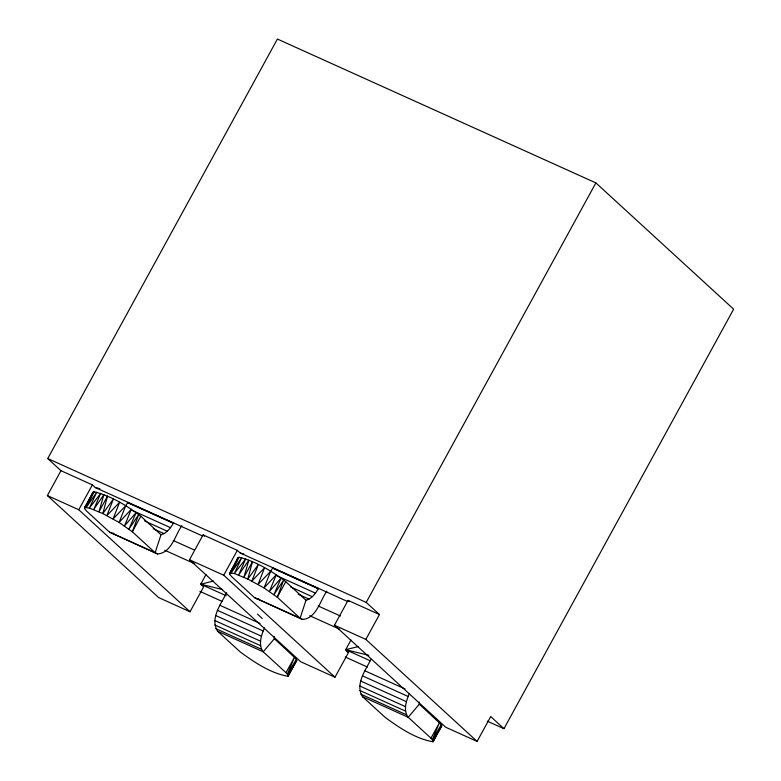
<?xml version="1.0" encoding="UTF-8"?>
<svg xmlns="http://www.w3.org/2000/svg" width="781" height="781" viewBox="0 0 781 781"><rect width="100%" height="100%" fill="white"/><g stroke="black" fill="none" stroke-linecap="round" stroke-linejoin="round"><path stroke-width="1.17" d="M274.258 636.632L274.375 638.712L296.389 659.203L296.77 660.501L288.062 676.287C270.548 673.281 254.665 662.444 240.421 652.096L217.557 631.194C209.698 618.572 221.111 603.791 226.685 592.72M292.924 666.437L288.062 676.287L288.179 675.243L286.012 672.685L263.217 651.823C258.003 644.813 261.274 635.109 264.525 627.914M419.231 702.109L419.338 704.189L441.353 724.68L441.743 725.979L433.035 741.765C415.521 738.758 399.638 727.931 385.384 717.573L362.53 696.672C354.847 684.459 365.547 670.01 371.082 659.252M437.35 733.008L433.035 741.765L433.143 740.72L430.985 738.162L408.19 717.3C402.976 710.29 406.247 700.586 409.498 693.401M173.548 522.928C170.639 527.897 166.9 533.277 160.993 534.76L155.136 552.733L157.547 553.983C171.508 552.958 175.169 535.005 181.875 525.691M318.521 588.415C315.602 593.384 311.873 598.763 305.967 600.247L300.109 618.21L302.511 619.46C316.481 618.435 320.142 600.482 326.849 591.168M85.09 507.582L92.978 492.274L94.13 491.796C111.253 495.984 126.873 505.658 140.824 516.231L160.993 534.76M305.967 600.247L285.787 581.708C271.847 571.145 256.227 561.461 239.103 557.273L237.951 557.751L229.536 574.084L231.693 576.651L254.45 597.582L302.511 619.46M127.889 502.31L125.438 506.186M272.862 567.787L270.402 571.663M92.978 492.274L84.68 507.562L84.563 508.607L86.72 511.174L109.477 532.105L157.547 553.983M237.951 557.751L229.536 574.084L230.707 572.082M202.689 536.059L95.282 487.549L92.373 484.884L60.977 470.699L47.739 458.554L277.411 39.05L595.883 182.9L733.632 309.188L503.96 728.702L487.315 721.175M205.969 574.601L200.707 584.217L203.626 586.882L190.017 611.748L158.621 597.563L47.368 495.564L60.977 470.699M190.017 611.748L78.764 509.739L92.373 484.884M140.824 516.231L132.311 531.763L155.136 552.733L109.477 532.105M350.942 640.088L345.68 649.694L348.599 652.36L334.981 677.225L300.744 661.761L189.49 559.752L203.099 534.887L237.336 550.361L240.255 553.026L347.662 601.546M334.981 677.225L223.727 575.216L237.336 550.361M285.787 581.708L277.284 597.25L300.109 618.21L254.45 597.582M286.012 672.685L294.515 657.153L287.408 674.12L296.389 659.203L288.179 675.243L296.77 660.501M477.103 741.413L445.707 727.238L334.453 625.23L348.062 600.374L379.459 614.549L365.85 639.405L477.103 741.413L490.712 716.558L503.96 728.702M379.459 614.549L366.211 602.405L595.883 182.9M430.985 738.162L439.488 722.63L432.371 739.597L441.353 724.68L433.143 740.72L441.743 725.979L440.591 726.447M85.149 507.601L86.32 505.6M274.375 638.712L263.217 651.823L217.557 631.194M419.338 704.189L408.19 717.3L362.53 696.672M226.178 595.718L200.707 584.217L213.613 581.035M370.038 660.697L345.68 649.694L358.577 646.512M111.888 533.355L113.841 533.286M256.851 598.832L258.814 598.763M95.282 487.549L99.909 488.681M240.255 553.026L243.721 553.885M200.707 584.217L222.624 589.557M345.68 649.694L368.749 655.318M47.739 458.554L366.211 602.405M127.762 502.544L173.48 523.045M272.735 568.021L318.453 588.532M127.694 502.661L173.362 523.28M272.667 568.138L318.326 588.767M131.393 510.013L170.531 527.683M276.357 575.49L315.495 593.16M144.534 520.927L167.359 531.236M290.591 586.892L312.332 596.713M153.232 528.747L164.098 533.657M298.196 594.224L309.071 599.134M173.294 540.53L194.332 550.029M318.257 606.007L340.409 616.014M47.368 495.564L78.764 509.739M189.49 559.752L223.727 575.216M334.453 625.23L365.85 639.405M164.781 550.244L194.674 563.745M309.754 615.721L339.647 629.222M346.383 651.364L348.599 652.36M199.907 591.363L222.097 601.39M345.27 657.026L367.47 667.052M219.812 605.265L260.044 623.433M364.786 670.742L405.007 688.91M217.45 610.342L263.109 630.96M362.413 675.819L408.072 696.437M215.781 615.565L261.44 636.183M360.744 681.042L406.403 701.67M214.931 620.583L260.59 641.211M359.895 686.06L405.554 706.688M214.951 625.054L260.61 645.682M359.924 690.531L405.583 711.159M215.849 628.676L261.508 649.294M360.812 694.153L406.481 714.781M348.062 600.374L349.527 601.702M203.099 534.887L204.554 536.225M257.466 614.12L262.24 618.484M107.466 496.228L102.828 513.586L119.093 522.45L132.311 531.763L138.754 514.494L128.992 529.049L136.167 512.531L124.501 525.886L131.345 509.261L119.093 522.45L125.702 505.776L113.089 518.945L119.591 502.31L106.87 515.606L113.391 499.059L102.828 513.586L89.385 508.04L84.68 507.562L94.13 491.796L86.32 507.367L96.756 492.196L89.385 508.04L100.681 493.436L93.691 509.534L103.883 494.676L98.962 511.77L107.466 496.228M252.439 561.715L247.792 579.063L264.056 587.927L277.284 597.25L283.728 579.971L273.955 594.526L281.131 578.018L269.465 591.363L276.308 574.738L264.056 587.927L270.675 571.253L258.062 584.432L264.564 567.787L251.843 581.084L258.355 564.536L247.792 579.063L234.359 573.518L229.653 573.039L239.103 557.273L231.293 572.844L241.729 557.673L234.359 573.518L245.654 558.913L238.654 575.021L248.856 560.162L243.926 577.247L252.439 561.715"/></g></svg>
